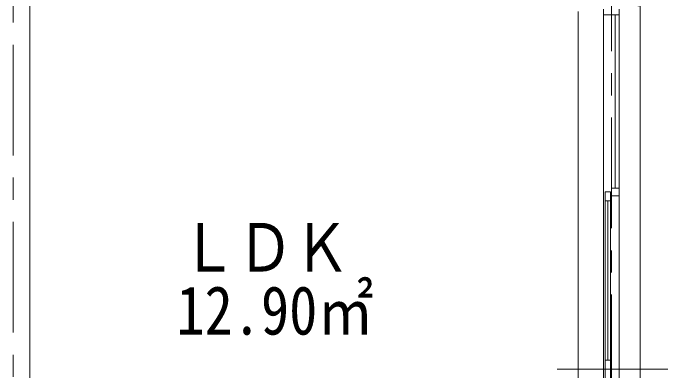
# Model space of a CAD drawing. Units: millimetres at full size; details may follow other scales. Extents: x -443943 to 462275, y -43546 to 79452.
# Drawn here: x -210880 to -207925, y 3801 to 5417 of the extents above; entities that cross this region are included whole.
import ezdxf
from ezdxf.enums import TextEntityAlignment as Align

# ---------------------------------------------------------------- set-up
doc = ezdxf.new("R2010")
doc.units = ezdxf.units.MM
doc.header["$LTSCALE"] = 100
doc.linetypes.add('CHAIN1', pattern=[8, 5, -1, 1, -1])
doc.linetypes.add('DASHED1', pattern=[1.8, 1.2, -0.6])
doc.layers.add('4-1_通り芯', color=4, linetype='Continuous', lineweight=9)
doc.styles.add('ＭＳ ゴシック', font='')
doc.styles.get('ＭＳ ゴシック').set_extended_font_data('MS Gothic')

msp = doc.modelspace()

# ---------------------------------------------------------------- linework, layer by layer
at = {"layer": '4-1_通り芯', "linetype": 'CHAIN1'}
msp.add_line((-208180, 14545), (-208180, -4050.9), dxfattribs=at)
at = {"layer": '4-1_通り芯'}
for p, q in [((-208330, 2194.1), (-208330, 5424.1)), ((-208215, 5409.1), (-208145, 5409.1)), ((-208162.5, 4626.6), (-208162.5, 5409.1)), ((-208145, 5434.1), (-208145, 2184.1)), ((-208180, 4574.1), (-208180, 4644.1)), ((-208180, 4626.6), (-208145, 4626.6)), ((-208180, 4591.6), (-208145, 4591.6)), ((-208207.5, 4569.1), (-208184.5, 4569.1)), ((-208196, 3849.1), (-208196, 4569.1)), ((-208207.5, 3849.1), (-208184.5, 3849.1)), ((-207925, 3809.1), (-208425, 3809.1))]:
    msp.add_line(p, q, dxfattribs=at)
at = {"layer": '4-1_通り芯', "linetype": 'DASHED1'}
msp.add_line((-208330, 3999.1), (-208330, 3099.1), dxfattribs=at)
at = {"layer": '4-1_通り芯', "linetype": 'CHAIN1'}
msp.add_lwpolyline([(-210007, 1573.6), (-210880, 1573.6), (-210880, 13545)], dxfattribs=at)
at = {"layer": '4-1_通り芯', "color": 3, "lineweight": 20}
msp.add_lwpolyline([(-210805, 1541.1), (-210805, 8659.7), (-210770, 8669.1)], dxfattribs=at)
at = {"layer": '4-1_通り芯'}
for points in [[(-208060, 5449.1), (-208050, 5449.1), (-208050, 2184.1), (-208060, 2184.1)], [(-208215, 5434.1), (-208215, 2184.1), (-208210, 2184.1)]]:
    msp.add_lwpolyline(points, dxfattribs=at)
msp.add_lwpolyline([(-208184.5, 3009.1), (-208184.5, 4609.1), (-208207.5, 4609.1), (-208207.5, 3009.1)], close=True, dxfattribs=at)

# ---------------------------------------------------------------- texts
at = {"layer": '4-1_通り芯', "color": 7, "style": 'ＭＳ ゴシック', "width": 0.85}
for s, p in [('ＬＤＫ', (-210124.6, 4182.9)), ('12.90㎡', (-210142.9, 3898.5))]:
    msp.add_text(s, height=219.9, dxfattribs=at).set_placement(p, align=Align.BOTTOM_LEFT)

doc.saveas('drawing.dxf')
